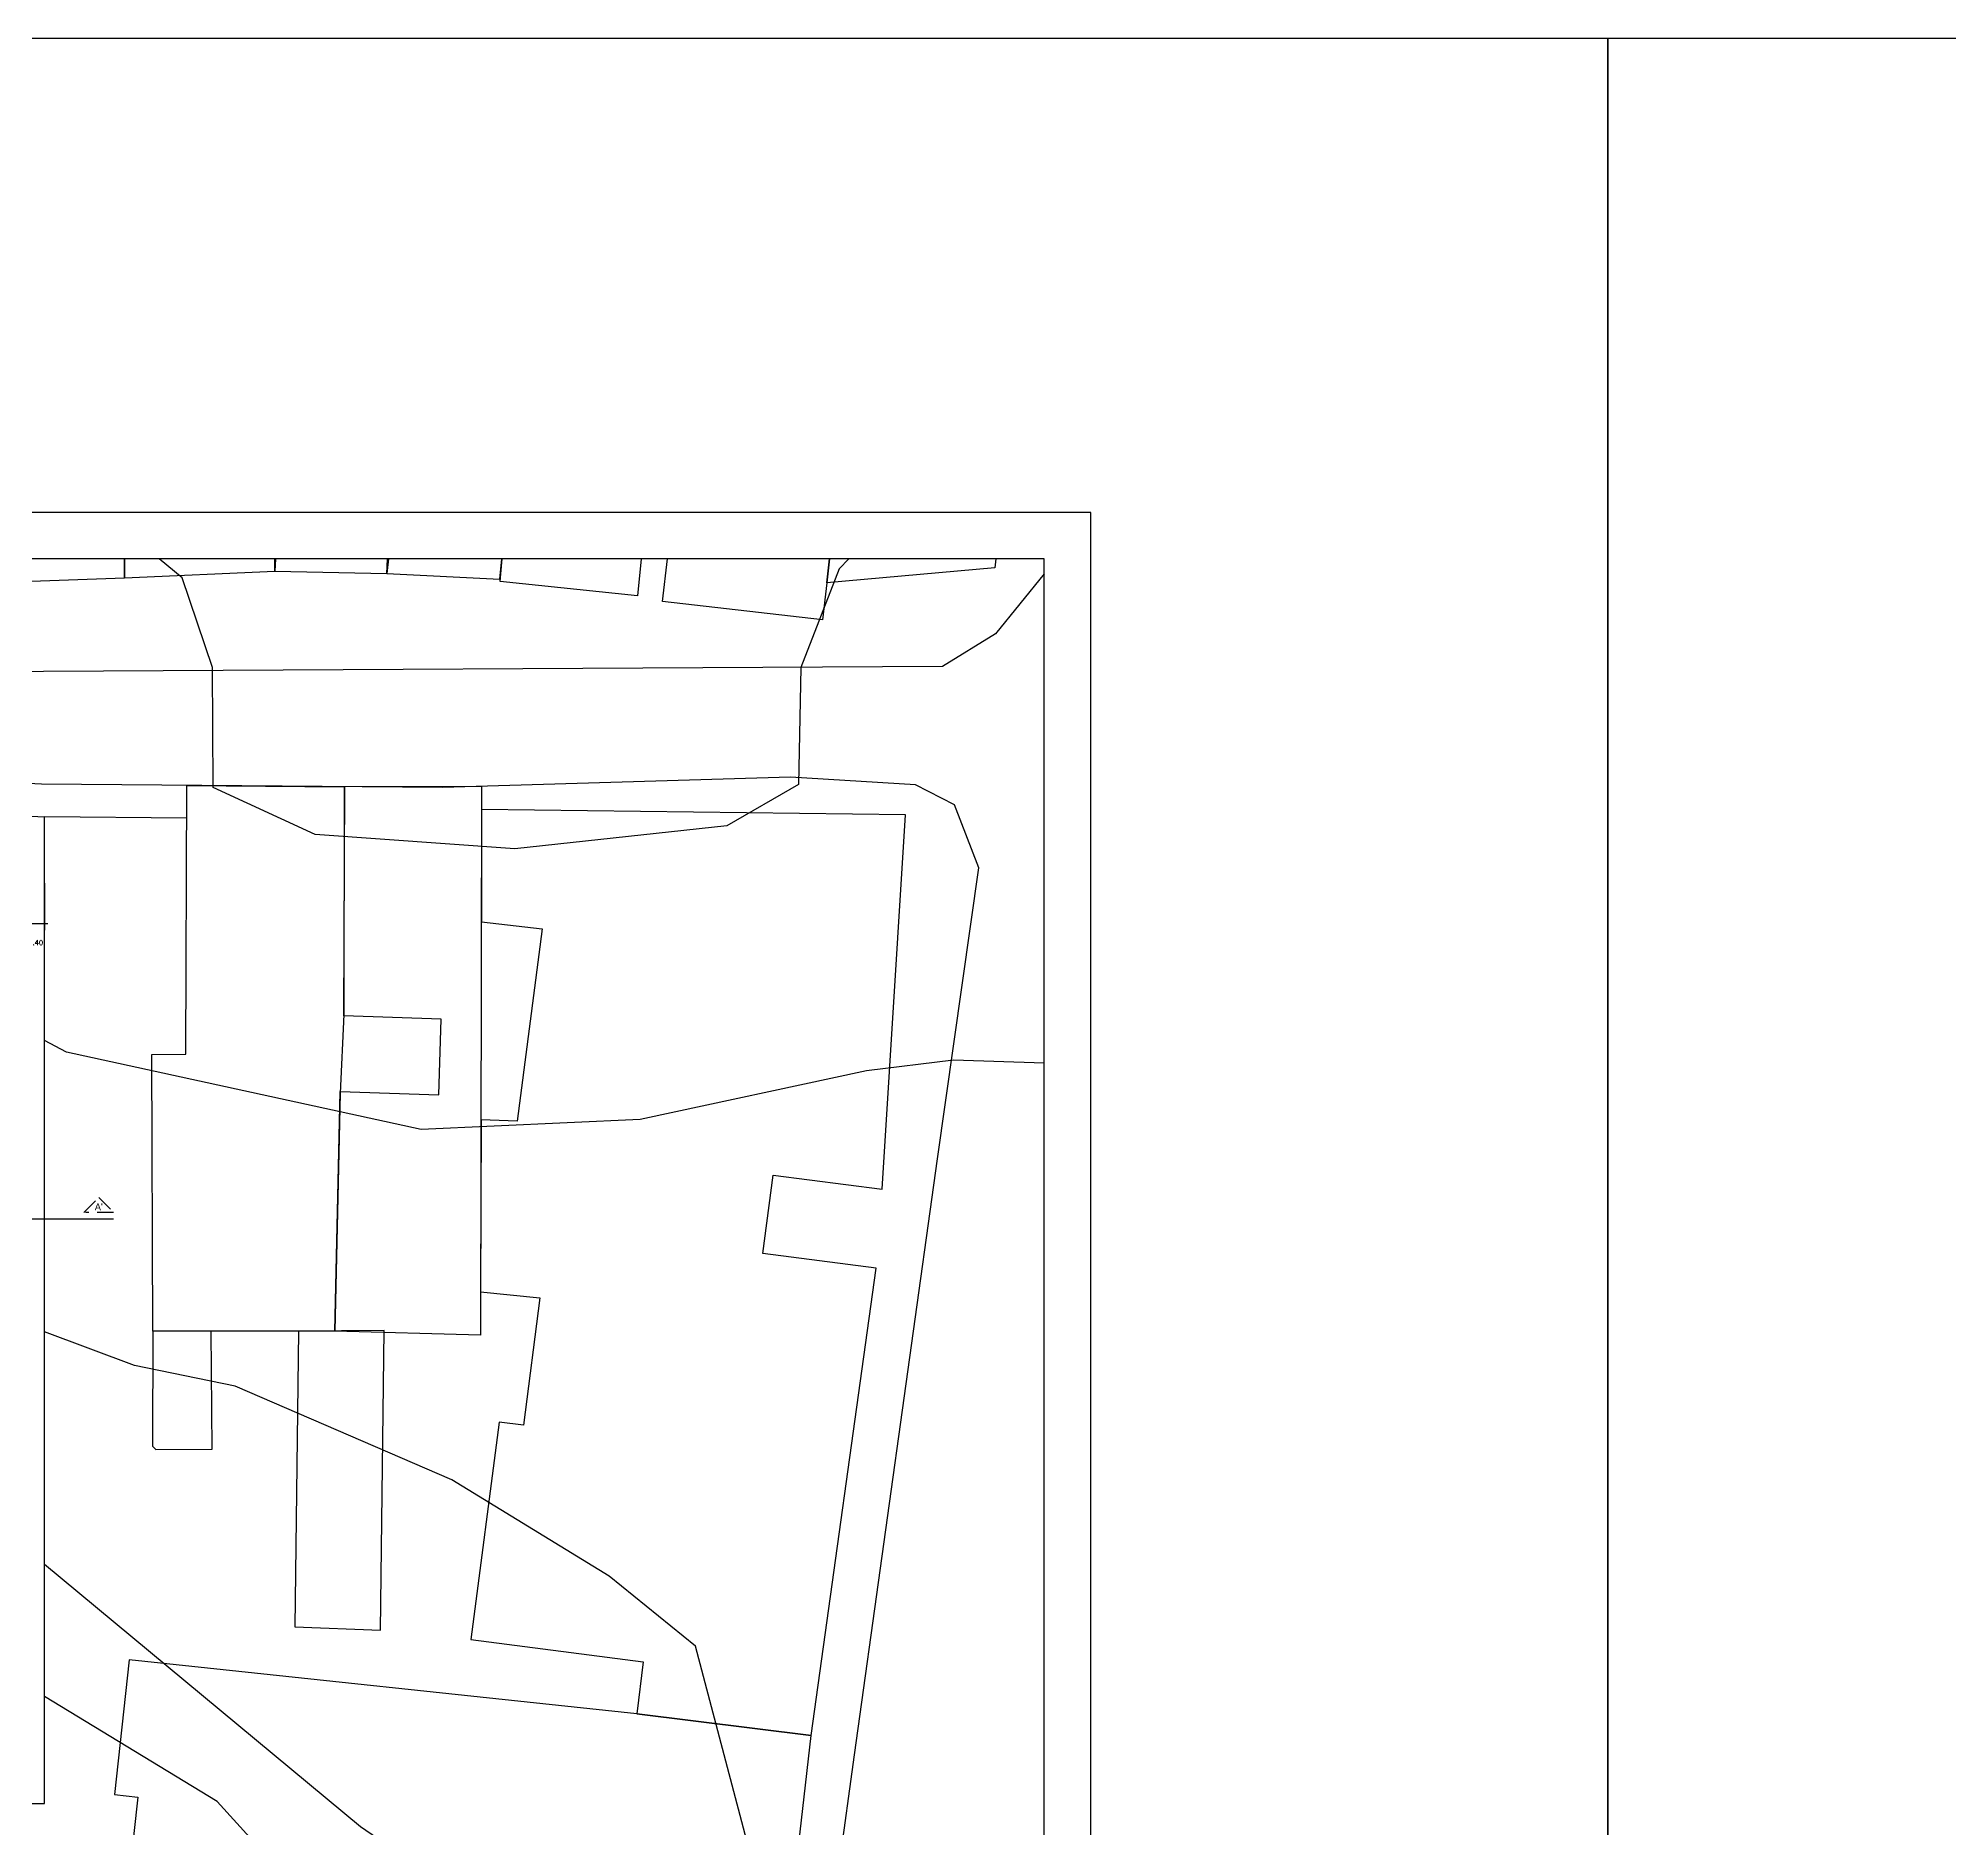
# Model space of a CAD drawing. Header units: millimetres. Extents: x 387 to 811, y 539 to 827.
# Drawn here: x 538.2 to 596.2, y 772.1 to 826.5 of the extents above; entities that cross this region are included whole.
import ezdxf
from ezdxf.enums import TextEntityAlignment as Align

# ---------------------------------------------------------------- set-up
doc = ezdxf.new("R2010")
doc.units = ezdxf.units.MM
doc.linetypes.add('DASHDOT', pattern=[1, 0.5, -0.25, 0, -0.25])
for name, color, linetype in [('12', 115, 'Continuous'), ('7', 8, 'Continuous'), ('CORTE_PAPEL', 7, 'Continuous'), ('cuvas de nível', 51, 'Continuous'), ('FORMATO', 6, 'Continuous'), ('LINHA DE CORTE', 1, 'DASHDOT'), ('MOBILIARIO', 3, 'Continuous')]:
    doc.layers.add(name, color=color, linetype=linetype)
doc.styles.add('ROMANS', font='romans')
doc.dimstyles.new('Cotas_trabalho', dxfattribs={"dimtxt": 0.15, "dimasz": 0.05, "dimexe": 0.2, "dimexo": 0.2, "dimgap": 0.1, "dimtad": 1, "dimzin": 4, "dimdsep": 46, "dimtxsty": 'ROMANS', "dimblk": 'DOT', "dimcen": 0.5, "dimclrd": 256, "dimclre": 256, "dimclrt": 256, "dimadec": 0, "dimazin": 0, "dimtfac": 0.666667, "dimtmove": 2, "dimatfit": 0, "dimldrblk": 'DOT', "dimfxl": 1, "dimtolj": 1, "dimtzin": 4, "dimarcsym": 0})

# ---------------------------------------------------------------- blocks, each defined once
blk = doc.blocks.new('_DOT')
at = {"color": 0, "linetype": 'ByBlock'}
blk.add_line((-0.5, 0), (-1, 0), dxfattribs=at)
at = {"color": 0, "linetype": 'ByBlock', "const_width": 0.5}
blk.add_lwpolyline([(-0.25, 0, 1), (0.25, 0, 1)], format="xyb", close=True, dxfattribs=at)
blk = doc.blocks.new('*D55')
at = {"lineweight": -2}
for p, q in [((537.947, 800.853), (537.947, 799.426)), ((538.347, 800.853), (538.347, 799.426)), ((537.897, 799.626), (537.847, 799.626)), ((537.947, 799.626), (538.347, 799.626)), ((538.397, 799.626), (538.447, 799.626))]:
    blk.add_line(p, q, dxfattribs=at)
at = {"layer": 'Defpoints', "color": 0}
for p in [(537.947, 801.053, 54), (538.347, 801.053, 54), (538.347, 799.626)]:
    blk.add_point(p, dxfattribs=at)
at = {"lineweight": -2, "xscale": 0.05, "yscale": 0.05, "zscale": 0.05}
blk.add_blockref('_DOT', (537.947, 799.626), dxfattribs=at)
at = {"lineweight": -2, "xscale": 0.05, "yscale": 0.05, "zscale": 0.05, "rotation": 180}
blk.add_blockref('_DOT', (538.347, 799.626), dxfattribs=at)
at = {"insert": (538.147, 799.051), "char_height": 0.15, "attachment_point": 5, "style": 'ROMANS'}
blk.add_mtext('\\A1;.40', dxfattribs=at)

msp = doc.modelspace()

# ---------------------------------------------------------------- linework, layer by layer
at = {"color": 2}
for points in [[(473.443, 826.512), (585.81, 826.512), (585.81, 669.51), (473.443, 669.51)], [(585.81, 826.512), (698.178, 826.512), (698.178, 669.51), (585.81, 669.51)]]:
    msp.add_lwpolyline(points, close=True, dxfattribs=at)
at = {"layer": '12', "elevation": 54}
for points in [[(568.705, 810.249), (567.221, 808.423), (565.611, 807.433), (536.491, 807.273), (508.561, 807.293), (487.437, 807.763)], [(566.721, 801.323), (566.721, 801.323), (565.981, 803.233), (564.791, 803.843), (561.001, 804.073), (550.431, 803.763), (538.261, 803.863), (528.681, 804.333), (512.121, 804.063), (501.951, 804.153), (487.437, 804.583)], [(542.667, 802.827), (538.347, 802.871)]]:
    msp.add_lwpolyline(points, dxfattribs=at)
at = {"layer": '12'}
msp.add_polyline3d([(561.581, 764.423, 113.37), (562.941, 774.383, 113.83), (565.461, 792.483, 114.25), (566.721, 801.323, 114.69)], dxfattribs=at)
at = {"layer": '7'}
for p, q in [((540.921, 777.273, 118.62), (540.471, 773.183, 117.81)), ((556.331, 775.633, 135.43), (540.921, 777.273, 118.62)), ((561.631, 774.973, 121.48), (556.331, 775.633, 135.43)), ((559.291, 754.753, 121.59), (561.631, 774.973, 121.48)), ((541.181, 773.103, 117.81), (539.401, 756.933, 117.94)), ((540.471, 773.183, 117.81), (541.181, 773.103, 117.81))]:
    msp.add_line(p, q, dxfattribs=at)
for points in [[(535.111, 809.673, 123.67), (535.111, 809.923, 123.86), (540.781, 810.123, 123.81), (540.781, 810.699, 123.871)], [(540.78, 810.699, 118.778), (540.781, 810.123, 118.7)], [(540.781, 810.123, 118.7), (545.341, 810.333, 118.75), (545.344, 810.699, 118.798)], [(545.365, 810.699, 121.648), (545.341, 810.333, 121.65)], [(545.341, 810.333, 121.65), (548.741, 810.263, 121.62), (548.768, 810.699, 121.608)], [(548.795, 810.699, 119.064), (548.741, 810.263, 119.01), (548.741, 810.263, 119.32), (552.171, 810.083, 119.28), (552.235, 810.699, 119.645)], [(556.464, 810.699, 121.628), (556.351, 809.583, 121.25), (552.181, 810.013, 121.3), (552.25, 810.699, 121.532)], [(562.186, 810.699, 119.198), (562.101, 809.973, 119.19), (561.971, 808.853, 119.73), (557.111, 809.413, 119.76), (557.267, 810.699, 119.741)], [(567.234, 810.699, 118.483), (567.201, 810.433, 118.43), (562.101, 809.973, 119.19), (562.186, 810.699, 119.343)]]:
    msp.add_polyline3d(points, dxfattribs=at)
for points in [[(541.611, 795.653, 122.37), (542.641, 795.663, 122.06), (542.671, 803.823, 121.5), (547.451, 803.783, 121.96), (547.441, 796.863, 121.39), (547.331, 794.483, 121.23), (547.161, 787.253, 121.88), (541.641, 787.253, 121.93)], [(547.331, 794.533, 121.23), (550.321, 794.433, 121.41), (550.391, 796.723, 121.36), (547.441, 796.823, 121.39), (547.471, 803.788, 122.166), (547.471, 803.788, 122.166), (551.621, 803.798, 54), (551.591, 787.133, 122.44), (547.161, 787.253, 121.77)], [(563.601, 789.163, 135.19), (560.161, 789.613, 135.22), (560.471, 791.993, 135.27), (563.781, 791.563, 135.24), (564.491, 802.933, 135.63), (551.619, 803.092, 122.134), (551.613, 799.684, 135.21), (553.461, 799.473, 135.2), (552.701, 793.633, 136.51), (551.611, 793.673, 136.52), (551.591, 788.443, 137.93), (553.391, 788.263, 137.91), (552.891, 784.393, 134.99), (552.151, 784.493, 135), (551.291, 777.893, 135.73), (556.531, 777.213, 135.39), (556.331, 775.633, 135.43), (561.631, 774.973, 135.48)], [(543.411, 787.253, 117.32), (541.641, 787.253, 117.04), (541.631, 783.763, 117.1), (541.731, 783.663, 117), (543.441, 783.673, 117.19)], [(548.661, 787.273, 117.96), (546.061, 787.253, 118.18), (545.951, 778.273, 118.06), (548.551, 778.173, 118.04)]]:
    msp.add_polyline3d(points, close=True, dxfattribs=at)
at = {"layer": 'CORTE_PAPEL', "elevation": 74.516}
msp.add_lwpolyline([(486.021, 684.72), (570.121, 684.72), (570.121, 812.115), (486.021, 812.115)], close=True, dxfattribs=at)
at = {"layer": 'cuvas de nível'}
for points in [[(562.772, 810.699, 117), (562.481, 810.403, 117), (561.311, 807.403, 117), (561.241, 803.853, 117), (559.071, 802.593, 117), (552.631, 801.893, 117), (546.571, 802.333, 117), (543.471, 803.763, 117), (543.451, 807.403, 117), (542.531, 810.123, 117), (541.83, 810.699, 117)], [(568.705, 795.394, 116), (565.951, 795.483, 116), (563.311, 795.153, 116), (556.431, 793.683, 116), (549.781, 793.373, 116), (539.021, 795.723, 116), (538.347, 796.077, 116)], [(568.705, 765.014, 115), (564.791, 765.883, 115), (560.471, 766.973, 115), (560.201, 769.783, 115), (558.111, 777.683, 115), (555.491, 779.813, 115), (550.721, 782.733, 115), (544.141, 785.583, 115), (541.081, 786.213, 115), (538.347, 787.231, 115)], [(568.705, 749.622, 114), (567.961, 752.283, 114), (565.221, 757.973, 114), (561.731, 762.143, 114), (557.901, 765.373, 114), (547.941, 772.203, 114), (538.347, 780.168, 114)], [(568.705, 725.061, 113), (567.651, 727.813, 113), (565.141, 742.103, 113), (563.811, 752.893, 113), (563.661, 754.423, 113), (558.981, 756.183, 113), (558.391, 758.453, 113), (556.561, 761.083, 113), (549.451, 766.513, 113), (543.591, 772.973, 113), (538.347, 776.16, 113)]]:
    msp.add_polyline3d(points, dxfattribs=at)
at = {"layer": 'FORMATO', "elevation": 74.516}
msp.add_lwpolyline([(487.437, 693.215), (568.705, 693.215), (568.705, 810.699), (487.437, 810.699)], close=True, dxfattribs=at)
at = {"layer": 'LINHA DE CORTE', "color": 0, "linetype": 'Continuous'}
msp.add_line((537.447, 790.66, 54), (540.447, 790.66, 54), dxfattribs=at)
at = {"layer": 'LINHA DE CORTE', "color": 4, "elevation": 54}
msp.add_lwpolyline([(539.997, 791.31), (540.447, 790.86), (539.547, 790.86)], close=True, dxfattribs=at)
at = {"layer": 'MOBILIARIO'}
for p, q in [((537.947, 802.889, 54), (538.347, 802.871, 54)), ((538.347, 772.91, 54), (538.347, 802.871, 54)), ((537.947, 772.91, 54), (538.347, 772.91, 54))]:
    msp.add_line(p, q, dxfattribs=at)

# ---------------------------------------------------------------- texts
at = {"layer": 'LINHA DE CORTE'}
msp.add_text("A'", height=0.21, dxfattribs=at).set_placement((539.997, 790.86, 54), align=Align.BOTTOM_CENTER)

# ---------------------------------------------------------------- dimensions: what is measured, and where the dimension line sits
dim = msp.add_linear_dim(base=(538.347, 799.626), p1=(537.947, 801.053, 54), p2=(538.347, 801.053, 54), dimstyle='Cotas_trabalho')
dim.commit()
dim.dimension.update_dxf_attribs({"geometry": '*D55', "text_midpoint": (538.147, 799.051)})

doc.saveas('drawing.dxf')
